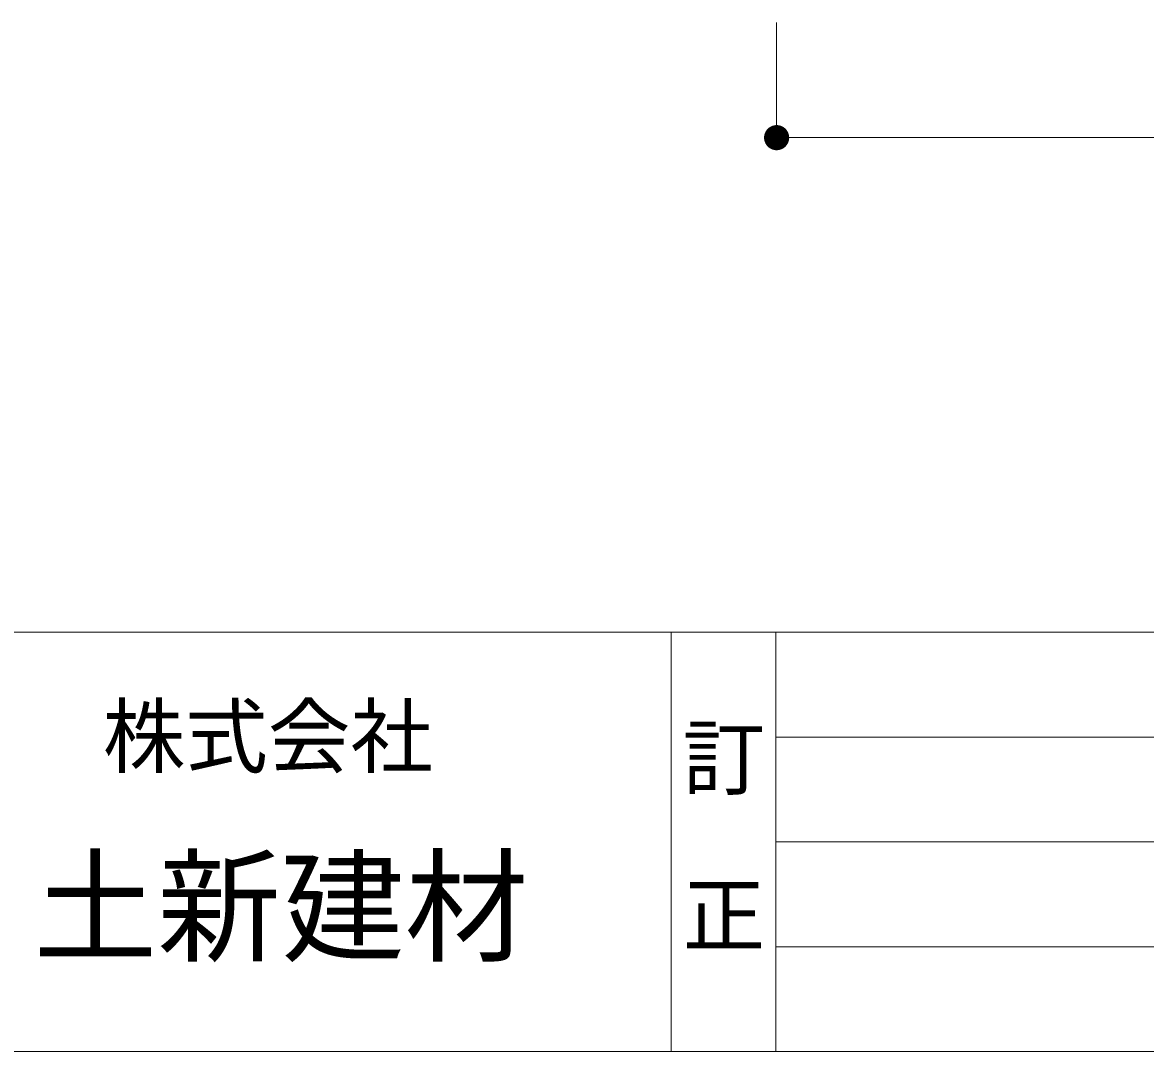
# Model space of a CAD drawing. Units: millimetres, scale not verified. Extents: x -4007 to 4007, y -2741 to 2832.
# Drawn here: x -3607 to -2893, y -2741 to -2087 of the extents above; entities that cross this region are included whole.
import ezdxf
from ezdxf.enums import TextEntityAlignment as Align

# ---------------------------------------------------------------- set-up
doc = ezdxf.new("R2010")
doc.units = ezdxf.units.MM
doc.header["$LTSCALE"] = 20
for name, color, linetype, lineweight in [('0-0_0-A01-枠A', 4, 'Continuous', 9), ('0-4_0-A11-寸法_詳細', 5, 'Continuous', 9), ('0-5_0', 7, 'Continuous', 9)]:
    doc.layers.add(name, color=color, linetype=linetype, lineweight=lineweight)
doc.layers.add('0-2_0-A02-枠B', color=5, linetype='Continuous')
doc.styles.add('ＭＳ ゴシック', font='')
doc.styles.get('ＭＳ ゴシック').set_extended_font_data('MS Gothic')

# ---------------------------------------------------------------- blocks, each defined once
blk = doc.blocks.new('waku')
at = {"layer": '0-0_0-A01-枠A'}
for p, q in [((396.67, 900), (15275.25, 900)), ((2020.82, 900), (2020.82, 366.67)), ((2154.15, 900), (2154.15, 366.67)), ((2154.15, 766.67), (3582.79, 766.67)), ((2154.15, 633.33), (3582.79, 633.33)), ((2154.15, 500), (3582.79, 500)), ((396.67, 366.67), (15329.75, 366.67))]:
    blk.add_line(p, q, dxfattribs=at)
at = {"layer": '0-2_0-A02-枠B', "color": 6, "style": 'ＭＳ ゴシック'}
for s, height, p in [('株式会社', 76.98, (1297.82, 706.07)), ('訂', 76.98, (2035.5, 678.53)), ('土新建材', 115.4, (1209.86, 458.74)), ('正', 76.98, (2035.5, 478.53))]:
    blk.add_text(s, height=height, dxfattribs=at).set_placement(p, align=Align.BOTTOM_LEFT)
blk = doc.blocks.new('_Dot')
at = {"layer": '0-5_0'}
blk.add_line((-10, 0), (-20, 0), dxfattribs=at)
for points in [[(0, 0), (-5.36, 8.44), (-4.26, 9.05)], [(0, 0), (-4.26, 9.05), (-3.09, 9.51)], [(0, 0), (-3.09, 9.51), (-1.87, 9.82)], [(0, 0), (-1.87, 9.82), (-0.63, 9.98)], [(0, 0), (-0.63, 9.98), (0.63, 9.98)], [(0, 0), (0.63, 9.98), (1.87, 9.82)], [(0, 0), (1.87, 9.82), (3.09, 9.51)], [(0, 0), (3.09, 9.51), (4.26, 9.05)], [(0, 0), (4.26, 9.05), (5.36, 8.44)], [(0, 0), (-10, 0), (-9.92, 1.25)], [(0, 0), (-9.92, -1.25), (-10, 0)], [(0, 0), (-9.92, 1.25), (-9.69, 2.49)], [(0, 0), (-9.69, -2.49), (-9.92, -1.25)], [(0, 0), (-9.69, 2.49), (-9.3, 3.68)], [(0, 0), (-9.3, -3.68), (-9.69, -2.49)], [(0, 0), (-9.3, 3.68), (-8.76, 4.82)], [(0, 0), (-8.76, -4.82), (-9.3, -3.68)], [(0, 0), (-8.76, 4.82), (-8.09, 5.88)], [(0, 0), (-8.09, -5.88), (-8.76, -4.82)], [(0, 0), (-8.09, 5.88), (-7.29, 6.85)], [(0, 0), (-7.29, -6.85), (-8.09, -5.88)], [(0, 0), (-7.29, 6.85), (-6.37, 7.71)], [(0, 0), (-6.37, -7.71), (-7.29, -6.85)], [(0, 0), (-6.37, 7.71), (-5.36, 8.44)], [(0, 0), (-5.36, -8.44), (-6.37, -7.71)], [(0, 0), (-4.26, -9.05), (-5.36, -8.44)], [(0, 0), (-3.09, -9.51), (-4.26, -9.05)], [(0, 0), (-1.87, -9.82), (-3.09, -9.51)], [(0, 0), (-0.63, -9.98), (-1.87, -9.82)], [(0, 0), (0.63, -9.98), (-0.63, -9.98)], [(0, 0), (5.36, 8.44), (6.37, 7.71)], [(0, 0), (6.37, 7.71), (7.29, 6.85)], [(0, 0), (7.29, 6.85), (8.09, 5.88)], [(0, 0), (8.09, 5.88), (8.76, 4.82)], [(0, 0), (8.76, 4.82), (9.3, 3.68)], [(0, 0), (9.3, 3.68), (9.69, 2.49)], [(0, 0), (9.69, 2.49), (9.92, 1.25)], [(0, 0), (9.92, 1.25), (10, 0)], [(0, 0), (1.87, -9.82), (0.63, -9.98)], [(0, 0), (3.09, -9.51), (1.87, -9.82)], [(0, 0), (4.26, -9.05), (3.09, -9.51)], [(0, 0), (5.36, -8.44), (4.26, -9.05)], [(0, 0), (6.37, -7.71), (5.36, -8.44)], [(0, 0), (7.29, -6.85), (6.37, -7.71)], [(0, 0), (8.09, -5.88), (7.29, -6.85)], [(0, 0), (8.76, -4.82), (8.09, -5.88)], [(0, 0), (9.3, -3.68), (8.76, -4.82)], [(0, 0), (9.69, -2.49), (9.3, -3.68)], [(0, 0), (9.92, -1.25), (9.69, -2.49)], [(0, 0), (10, 0), (9.92, -1.25)]]:
    blk.add_solid(points, dxfattribs=at)

msp = doc.modelspace()

# ---------------------------------------------------------------- linework, layer by layer
at = {"layer": '0-4_0-A11-寸法_詳細'}
for p, q in [((-3127.49, -2086.52), (-3127.49, -2159.78)), ((-743.49, -2159.78), (-3111.49, -2159.78))]:
    msp.add_line(p, q, dxfattribs=at)

# ---------------------------------------------------------------- block references
at = {"layer": '0-0_0-A01-枠A', "xscale": 0.5, "yscale": 0.5}
msp.add_blockref('waku', (-4205, -2924.31), dxfattribs=at)
at = {"layer": '0-4_0-A11-寸法_詳細', "xscale": 0.8, "yscale": 0.8, "rotation": 180}
msp.add_blockref('_Dot', (-3127.49, -2159.78), dxfattribs=at)

doc.saveas('drawing.dxf')
